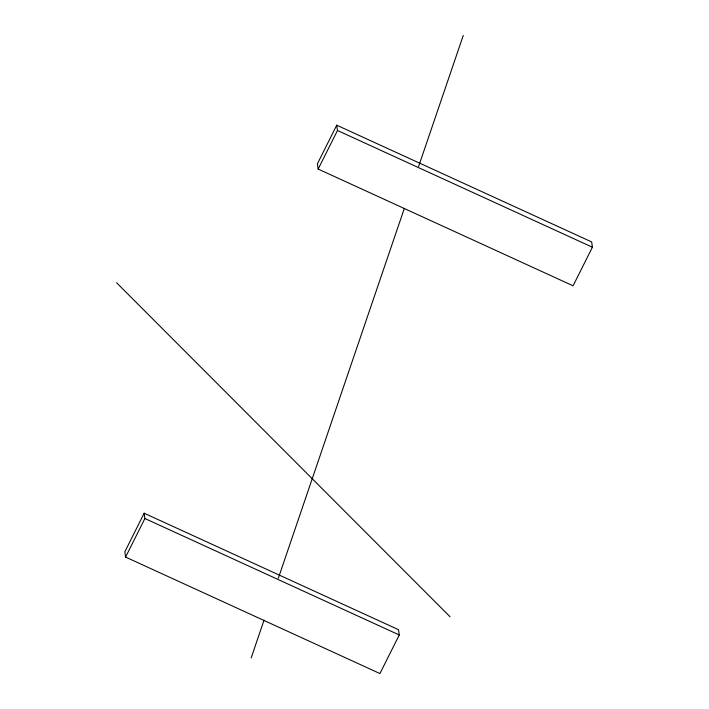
<?xml version="1.0" encoding="UTF-8"?>
<svg xmlns="http://www.w3.org/2000/svg" width="709" height="709" viewBox="0 0 709 709"><rect width="100%" height="100%" fill="white"/><g stroke="black" fill="none" stroke-linecap="round" stroke-linejoin="round"><path stroke-width="1.06" d="M251.19 657.872L264.04 620.145M278.327 578.234L404.352 208.349M418.629 166.429L463.261 35.45M336.748 125.192L317.428 163.761L318.164 169.061L573.076 285.798L592.405 247.228L591.669 241.929L336.748 125.192L337.484 130.491L318.164 169.061M144.166 513.21L124.846 551.779L125.582 557.07L379.927 673.55L399.256 634.98L398.52 629.689L144.166 513.21L144.902 518.509L125.582 557.07M337.484 130.491L592.405 247.228M144.902 518.509L399.256 634.98M116.595 282.758L450.055 616.768"/></g></svg>
